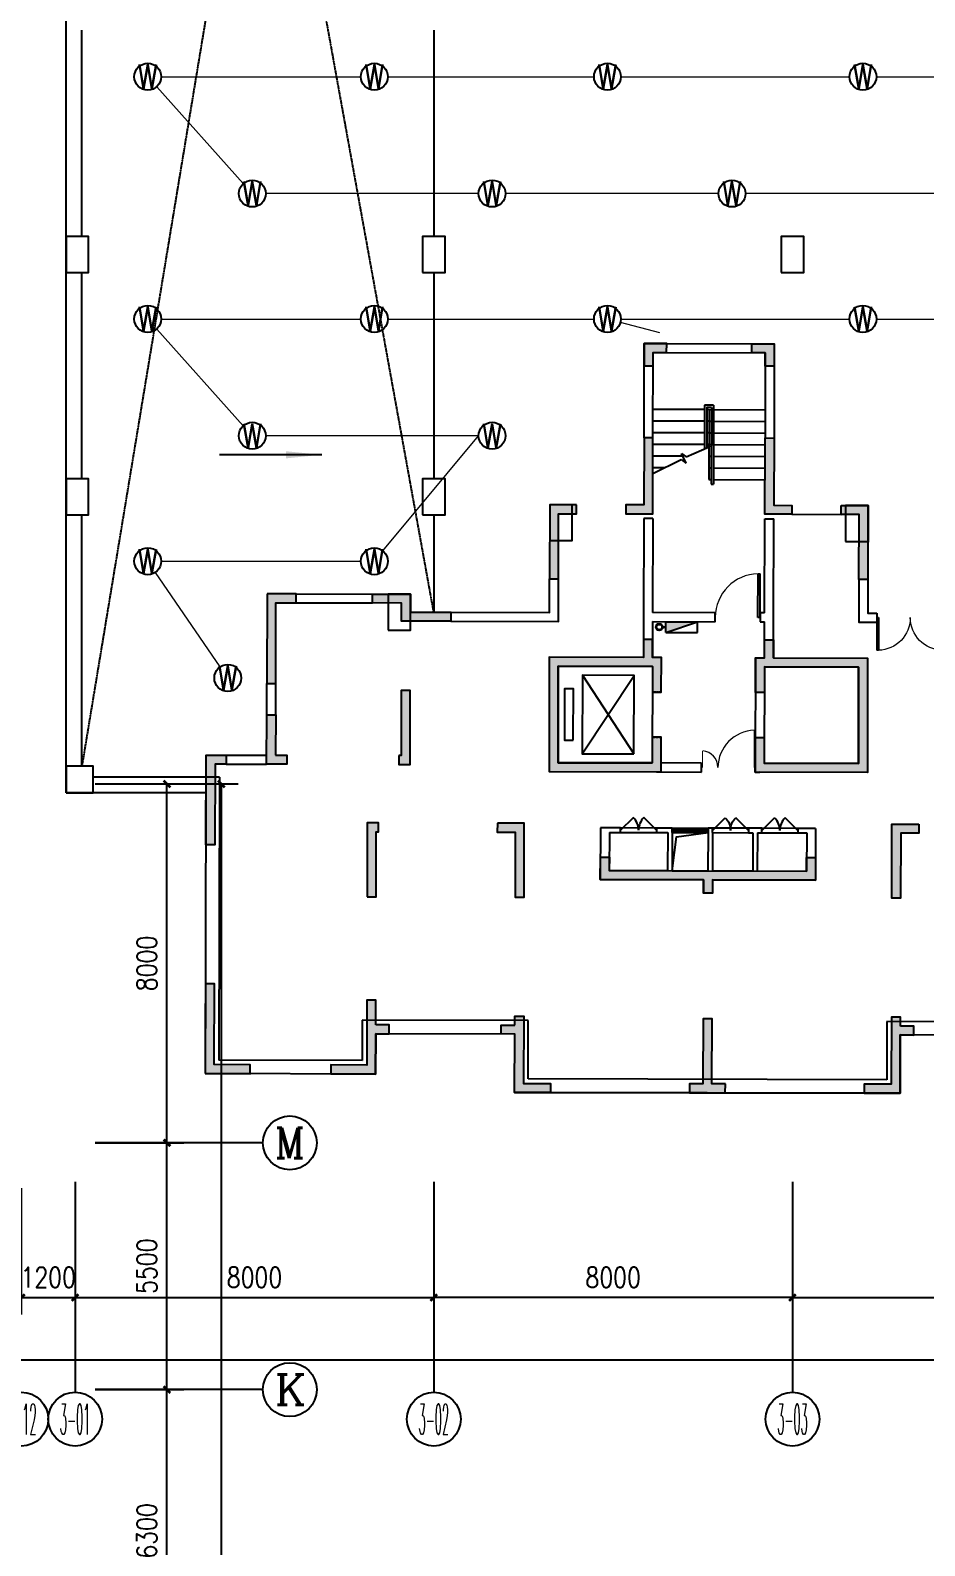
# Model space of a CAD drawing. Extents: x -781653 to 929899, y -292639 to -18670.
# Drawn here: x 332254 to 352203, y -195784 to -162005 of the extents above; entities that cross this region are included whole.
import ezdxf
from ezdxf.enums import TextEntityAlignment as Align

# ---------------------------------------------------------------- set-up
doc = ezdxf.new("R2010")
doc.units = 0
doc.header["$LTSCALE"] = 10
doc.header["$MEASUREMENT"] = 0
for name, pattern in [('BORDER', [1.75, 0.5, -0.25, 0.5, -0.25, 0, -0.25]), ('CENTER', [2, 1.25, -0.25, 0.25, -0.25]), ('DASH', [0.35, 0.25, -0.1])]:
    doc.linetypes.add(name, pattern=pattern)
doc.layers.get('0').update_dxf_attribs({"linetype": 'CONTINUOUS'})
doc.layers.get('Defpoints').update_dxf_attribs({"linetype": 'CONTINUOUS'})
for name, color, linetype in [('A-STAIRS', 9, 'CONTINUOUS'), ('AXIS', 3, 'CONTINUOUS'), ('AXIS_TEXT', 7, 'CONTINUOUS'), ('COLUMN', 1, 'CONTINUOUS'), ('DIM_ELEV', 3, 'CONTINUOUS'), ('DIM_SYMB', 3, 'CONTINUOUS'), ('DOTE', 8, 'CENTER'), ('JPS-X', 1, 'BORDER'), ('JPS-XHS', 7, 'CONTINUOUS'), ('LVTRY', 6, 'CONTINUOUS'), ('PUB_DIM', 3, 'CONTINUOUS'), ('RD-equip', 3, 'CONTINUOUS'), ('solid', 252, 'CONTINUOUS'), ('STAIR', 9, 'CONTINUOUS'), ('wall', 8, 'CONTINUOUS'), ('wall-jg', 7, 'CONTINUOUS'), ('WINDOW', 4, 'CONTINUOUS'), ('结构墙', 7, 'CONTINUOUS'), ('铺地', 30, 'CONTINUOUS')]:
    doc.layers.add(name, color=color, linetype=linetype)
doc.layers.add('RD-line', color=2, linetype='CONTINUOUS', lineweight=0)
doc.layers.get('DOTE').off()
doc.styles.add('_TCH_AXIS', font='COMPLEX', dxfattribs={"bigfont": 'GBCBIG'})
doc.styles.add('COMPLEX', font='COMPLEX')
doc.styles.add('DIM_FONT', font='SIMPLEX', dxfattribs={"width": 0.8, "bigfont": 'HZTXT'})
doc.styles.add('FS1', font='txt4', dxfattribs={"width": 0.8, "bigfont": 'fstxt'})
doc.dimstyles.new('DIMN300', dxfattribs={"dimscale": 3, "dimtxt": 300, "dimasz": 100, "dimexe": 250, "dimexo": 300, "dimgap": 150, "dimtad": 1, "dimdec": 0, "dimzin": 0, "dimdsep": 46, "dimtxsty": 'DIM_FONT', "dimblk": 'ARCHTICK', "dimcen": 0.09, "dimclrt": 7, "dimazin": 2, "dimtfac": 1, "dimtdec": 0, "dimtix": 1, "dimtmove": 2, "dimatfit": 3, "dimfxl": 0, "dimtolj": 1, "dimtzin": 0, "dimarcsym": 0})

# ---------------------------------------------------------------- blocks, each defined once
blk = doc.blocks.new('DXHS')
at = {"layer": 'JPS-XHS'}
blk.add_hatch(color=256, dxfattribs=at).paths.add_polyline_path([(-350, 240), (-350, 0), (350, 0)])
at = {"layer": 'JPS-XHS', "linetype": 'Continuous'}
for p, q in [((-350, 240), (-350, 0)), ((-350, 240), (350, 240)), ((-350, 0), (350, 0)), ((350, 240), (350, 0))]:
    blk.add_line(p, q, dxfattribs=at)
at = {"layer": 'JPS-XHS'}
blk.add_line((-350, 240), (350, 0), dxfattribs=at)
blk = doc.blocks.new('FF')
at = {"linetype": 'Continuous'}
for radius in [75, 60]:
    blk.add_circle((0, 0), radius, dxfattribs=at)
blk = doc.blocks.new('$DorLib2D$00000001')
for p, q in [((0.45, 0.975), (0.5, 0.975)), ((0.45, 0), (0.45, 0.975)), ((0.5, 0), (0.5, 0.975)), ((0.5, 0), (0.45, 0))]:
    blk.add_line(p, q)
at = {"lineweight": 13}
blk.add_arc((0.475, 0), 0.975, 91.4693, 180, dxfattribs=at)
blk = doc.blocks.new('$DorLib2D$00000116')
at = {"color": 0}
for p, q in [((-0.5, 0), (-0.146, 0.354)), ((0.5, 0), (0.146, 0.354))]:
    blk.add_line(p, q, dxfattribs=at)
for centre, start, end in [((-0.5, 0), 0, 45), ((0.5, 0), 135, 180)]:
    blk.add_arc(centre, 0.5, start, end, dxfattribs=at)
blk = doc.blocks.new('$WINLIB2D$00000001')
for p, q in [((-0.5, 0.5), (0.5, 0.5)), ((-0.5, 0.5), (-0.5, -0.5)), ((0.5, -0.5), (0.5, 0.5)), ((0.5, 0.167), (-0.5, 0.167)), ((0.5, -0.167), (-0.5, -0.167)), ((-0.5, -0.5), (0.5, -0.5))]:
    blk.add_line(p, q)
blk = doc.blocks.new('$DorLib2D$00000025')
at = {"const_width": 0.02}
for points in [[(0.481, -0.001), (0.481, 0.691)], [(-0.481, 0.001), (-0.481, 0.308)]]:
    blk.add_lwpolyline(points, dxfattribs=at)
at = {"lineweight": 13}
for centre, radius, start, end in [((0.505, -0.002), 0.699, 91.9397, 179.7238), ((-0.501, 0.003), 0.307, 359.7899, 85.7508)]:
    blk.add_arc(centre, radius, start, end, dxfattribs=at)
blk = doc.blocks.new('A$C5AD35C69')
at = {"layer": 'solid'}
for points in [[(9950, 8925), (10150, 8925), (10150, 9700), (9950, 9700), (9950, 10100), (9750, 10100), (9750, 9700), (7650, 9700), (7650, 7150), (10150, 7150), (10150, 7925), (9950, 7925), (9950, 7350), (7850, 7350), (7850, 9500), (9950, 9500)], [(12450, 8925), (12250, 8925), (12250, 9700), (12450, 9700), (12450, 10100), (12650, 10100), (12650, 9700), (14750, 9700), (14750, 7150), (12250, 7150), (12250, 7925), (12450, 7925), (12450, 7350), (14550, 7350), (14550, 9500), (12450, 9500)], [(9000, 4950), (9000, 5250), (8800, 5250), (8800, 4750), (11100, 4750), (11100, 4450), (11300, 4450), (11300, 4750), (13600, 4750), (13600, 5250), (13400, 5250), (13400, 4950)]]:
    blk.add_hatch(color=8, dxfattribs=at).paths.add_polyline_path(points)
at = {"layer": 'DIM_SYMB', "color": 8}
blk.add_lwpolyline([(11850, 13670, 0, 0, 0), (11850, 15593, 0, 0, 0), (10550, 15593, 0, 0, 0), (10550, 14750, 80, 0, 0), (10550, 14450, 0, 0, 0)], format="xyseb", dxfattribs=at)
at = {"layer": 'JPS-X', "color": 8, "const_width": 50}
blk.add_lwpolyline([(10175, 10380), (10250, 10380)], dxfattribs=at)
at = {"layer": 'LVTRY', "color": 8}
blk.add_lwpolyline([(10400, 4950), (10498, 5706), (11200, 5800)], dxfattribs=at)
at = {"layer": 'STAIR', "color": 8}
for p, q in [((11100, 15230), (9950, 15230)), ((11100, 15330), (11100, 14352)), ((11300, 15330), (11100, 15330)), ((11150, 15280), (11150, 14374)), ((11250, 15280), (11150, 15280)), ((11200, 15230), (11150, 15230)), ((11200, 15230), (11200, 14397)), ((11200, 15230), (11250, 15230)), ((11200, 15230), (11200, 13670)), ((11250, 15280), (11250, 13570)), ((11300, 15330), (11300, 13570)), ((11300, 15230), (12450, 15230)), ((11100, 14970), (9950, 14970)), ((11200, 14970), (11150, 14970)), ((11200, 14970), (11250, 14970)), ((11300, 14970), (12450, 14970)), ((11100, 14710), (9950, 14710)), ((11200, 14710), (11150, 14710)), ((11200, 14710), (11250, 14710)), ((11300, 14710), (12450, 14710)), ((11100, 14450), (9950, 14450)), ((10613, 14190), (9950, 14190)), ((10583, 14253), (10689, 14172)), ((10688, 14037), (10583, 14253)), ((10689, 14172), (11200, 14397)), ((11200, 14450), (11150, 14450)), ((11200, 14450), (11250, 14450)), ((11200, 14190), (11250, 14190)), ((11300, 14450), (12450, 14450)), ((11300, 14190), (12450, 14190)), ((9950, 13804), (10582, 14119)), ((10203, 13930), (9950, 13930)), ((10582, 14119), (10688, 14037)), ((11200, 13930), (11250, 13930)), ((11300, 13930), (12450, 13930)), ((11200, 13670), (11250, 13670)), ((11250, 13570), (11300, 13570)), ((11300, 13670), (12450, 13670)), ((8390, 9300), (9540, 7550)), ((8390, 7550), (9540, 9300)), ((9950, 8925), (9950, 7925)), ((10050, 5900), (9250, 5900)), ((9250, 5800), (10050, 5800)), ((12100, 5900), (11300, 5900)), ((11300, 5800), (12100, 5800)), ((13200, 5900), (12400, 5900)), ((12400, 5800), (13200, 5800))]:
    blk.add_line(p, q, dxfattribs=at)
for points in [[(9540, 7550), (9540, 9300), (8390, 9300), (8390, 7550)], [(8190, 7850), (8190, 9000), (7990, 9000), (7990, 7850)]]:
    blk.add_lwpolyline(points, close=True, dxfattribs=at)
at = {"layer": 'wall', "color": 8}
for p, q in [((9750, 12800), (9750, 10600)), ((9950, 12800), (9750, 12800)), ((9950, 12800), (9950, 10700)), ((12450, 10700), (12450, 12800)), ((12450, 12800), (12650, 12800)), ((12650, 10600), (12650, 12800)), ((9750, 10600), (9750, 9700)), ((11350, 10700), (9950, 10700)), ((9950, 10500), (11350, 10500)), ((9950, 10500), (9950, 9700)), ((11350, 10500), (11350, 10700)), ((12450, 10700), (12350, 10700)), ((12350, 10700), (12350, 10500)), ((12350, 10500), (12450, 10500)), ((12450, 9700), (12450, 10500)), ((12650, 9700), (12650, 10600)), ((7650, 9700), (7650, 7150)), ((9750, 9700), (7650, 9700)), ((7850, 9500), (7850, 7350)), ((9850, 9500), (7850, 9500)), ((9950, 9500), (9850, 9500)), ((10150, 9700), (9950, 9700)), ((9950, 9500), (9950, 8925)), ((10150, 8925), (10150, 9700)), ((12250, 9700), (12450, 9700)), ((12250, 9700), (12250, 7350)), ((12450, 9500), (12550, 9500)), ((12450, 9500), (12450, 7350)), ((12550, 9500), (14550, 9500)), ((12650, 9700), (14750, 9700)), ((14550, 9500), (14550, 7350)), ((14750, 9700), (14750, 7150)), ((9950, 8925), (10150, 8925)), ((10150, 7925), (9950, 7925)), ((9950, 7925), (9950, 7350)), ((10150, 7350), (10150, 7925)), ((7650, 7150), (10058, 7150)), ((7850, 7350), (9950, 7350)), ((10050, 7150), (11050, 7150)), ((11050, 7350), (10150, 7350)), ((11050, 7150), (11050, 7350)), ((12250, 7350), (12250, 7150)), ((12250, 7150), (12350, 7150)), ((14750, 7150), (12342, 7150)), ((14550, 7350), (12450, 7350)), ((8800, 5900), (8800, 4750)), ((9250, 5900), (8800, 5900)), ((9000, 5800), (9000, 4950)), ((9000, 5800), (9250, 5800)), ((9250, 5800), (9250, 5900)), ((10400, 5900), (10050, 5900)), ((10050, 5900), (10050, 5800)), ((10050, 5800), (10300, 5800)), ((10300, 5800), (10300, 4950)), ((10400, 5800), (10400, 5900)), ((10400, 5800), (10400, 4950)), ((11300, 5900), (11200, 5900)), ((11200, 5900), (11200, 5800)), ((11200, 5800), (11200, 4950)), ((11300, 5800), (11300, 5900)), ((11300, 5800), (11300, 4950)), ((12300, 5900), (12100, 5900)), ((12100, 5900), (12100, 5800)), ((12100, 5800), (12200, 5800)), ((12200, 5800), (12200, 4950)), ((12400, 5900), (12300, 5900)), ((12300, 5800), (12300, 4950)), ((12300, 5800), (12400, 5800)), ((12400, 5800), (12400, 5900)), ((13600, 5900), (13200, 5900)), ((13200, 5900), (13200, 5800)), ((13200, 5800), (13400, 5800)), ((13400, 5800), (13400, 4950)), ((13600, 5900), (13600, 4750)), ((8800, 4750), (10400, 4750)), ((9000, 4950), (10300, 4950)), ((10400, 4950), (11200, 4950)), ((10400, 4750), (11100, 4750)), ((11100, 4750), (11100, 4450)), ((11200, 4950), (11200, 4950)), ((11300, 4950), (12200, 4950)), ((11300, 4750), (12300, 4750)), ((11300, 4750), (11300, 4450)), ((11300, 4750), (11300, 4750)), ((12300, 4950), (13400, 4950)), ((12300, 4750), (13600, 4750)), ((11300, 4450), (11100, 4450))]:
    blk.add_line(p, q, dxfattribs=at)
at = {"layer": 'wall-jg', "color": 8}
blk.add_line((6900, 0), (15500, 0), dxfattribs=at)
for points in [[(9950, 8925), (10150, 8925), (10150, 9700), (9950, 9700), (9950, 10100), (9750, 10100), (9750, 9700), (7650, 9700), (7650, 7150), (10150, 7150), (10150, 7925), (9950, 7925), (9950, 7350), (7850, 7350), (7850, 9500), (9950, 9500), (9950, 8925)], [(12450, 8925), (12250, 8925), (12250, 9700), (12450, 9700), (12450, 10100), (12650, 10100), (12650, 9700), (14750, 9700), (14750, 7150), (12250, 7150), (12250, 7925), (12450, 7925), (12450, 7350), (14550, 7350), (14550, 9500), (12450, 9500), (12450, 8925)], [(13400, 5250), (13600, 5250), (13600, 4750), (11300, 4750), (11300, 4450), (11100, 4450), (11100, 4750), (8800, 4750), (8800, 5250), (9000, 5250), (9000, 4950), (13400, 4950), (13400, 5250)]]:
    blk.add_lwpolyline(points, dxfattribs=at)
at = {"layer": 'WINDOW', "color": 8, "linetype": 'DASH'}
for p, q in [((10150, 8925), (9950, 8925)), ((9950, 7925), (10150, 7925))]:
    blk.add_line(p, q, dxfattribs=at)
at = {"layer": 'JPS-X', "color": 8}
blk.add_blockref('FF', (10100, 10380), dxfattribs=at)
at = {"layer": 'JPS-XHS', "color": 8, "xscale": -1, "rotation": 180}
blk.add_blockref('DXHS', (10600, 10500), dxfattribs=at)
at = {"layer": 'WINDOW', "color": 8}
for name, p, xscale, yscale, zscale in [('$DorLib2D$00000001', (11850, 10600), 999.9999999999999, 999.9999999999999, -1000), ('$DorLib2D$00000025', (11650, 7250), 1200, 1200, -1200), ('$DorLib2D$00000116', (11700, 5850), -800.0000000000001, 800.0000000000001, -800), ('$DorLib2D$00000116', (12800, 5850), 800.0000000000001, 800.0000000000001, 800)]:
    blk.add_blockref(name, p, dxfattribs=dict(at, xscale=xscale, yscale=yscale, zscale=zscale))
at = {"layer": 'WINDOW', "color": 8, "zscale": 800}
for name, p, xscale, yscale, rotation in [('$DorLib2D$00000116', (9650, 5850), 800, 800, 359.9999999999978), ('$WINLIB2D$00000001', (10800, 5850), -800.0000000000001, 100, 180)]:
    blk.add_blockref(name, p, dxfattribs=dict(at, xscale=xscale, yscale=yscale, rotation=rotation))
blk = doc.blocks.new('A$C57C73F62')
at = {"layer": 'solid'}
h = blk.add_hatch(color=256, dxfattribs=at)
h.paths.add_polyline_path([(9850, 16700), (9750, 16700), (9750, 16600), (9850, 16600)])
h.paths.add_polyline_path([(10250, 16700), (9850, 16700), (9850, 16600), (10250, 16600)])
h.paths.add_polyline_path([(10250, 16600), (9850, 16600), (9850, 16200), (9950, 16200), (9950, 16500), (10250, 16500)])
h.paths.add_polyline_path([(9850, 16600), (9750, 16600), (9750, 16200), (9850, 16200)])
h = blk.add_hatch(color=256, dxfattribs=at)
h.paths.add_polyline_path([(12550, 16700), (12150, 16700), (12150, 16600), (12550, 16600)])
h.paths.add_polyline_path([(12650, 16700), (12550, 16700), (12550, 16600), (12650, 16600)])
h.paths.add_polyline_path([(12650, 16600), (12550, 16600), (12550, 16200), (12650, 16200)])
h.paths.add_polyline_path([(12550, 16600), (12150, 16600), (12150, 16500), (12450, 16500), (12450, 16200), (12550, 16200)])
for points in [[(9350, 13100), (9350, 12900), (9950, 12900), (9950, 14400), (9950, 14600), (9750, 14600), (9750, 13100)], [(12650, 13100), (12650, 14600), (12450, 14600), (12450, 14400), (12450, 12900), (13050, 12900), (13050, 13100)], [(7650, 13100), (7650, 11450), (7850, 11450), (7850, 12900), (8250, 12900), (8250, 13100)], [(14550, 12900), (14550, 11450), (14750, 11450), (14750, 13100), (14150, 13100), (14150, 12900)], [(1350, 11100), (1350, 9100), (1550, 9100), (1550, 10900), (2000, 10900), (2000, 11100)], [(4550, 10700), (4550, 11100), (3700, 11100), (3700, 10900), (4350, 10900), (4350, 10500), (5450, 10500), (5450, 10700)], [(9950, 8925), (10150, 8925), (10150, 9700), (9950, 9700), (9950, 10100), (9750, 10100), (9750, 9700), (7650, 9700), (7650, 7150), (10150, 7150), (10150, 7925), (9950, 7925), (9950, 7350), (7850, 7350), (7850, 9500), (9950, 9500)], [(12450, 8925), (12250, 8925), (12250, 9700), (12450, 9700), (12450, 10100), (12650, 10100), (12650, 9700), (14750, 9700), (14750, 7150), (12250, 7150), (12250, 7925), (12450, 7925), (12450, 7350), (14550, 7350), (14550, 9500), (12450, 9500)], [(4350, 7500), (4300, 7500), (4300, 7300), (4550, 7300), (4550, 8950), (4350, 8950)], [(1550, 7500), (1550, 8400), (1350, 8400), (1350, 7300), (1800, 7300), (1800, 7500)], [(0, 7500), (0, 5500), (200, 5500), (200, 7300), (450, 7300), (450, 7500)], [(3800, 5800), (3850, 5800), (3850, 6000), (3600, 6000), (3600, 4350), (3800, 4350)], [(6900, 5800), (6900, 4350), (7100, 4350), (7100, 6000), (6500, 6000), (6500, 5800)], [(15300, 4350), (15500, 4350), (15500, 5800), (15900, 5800), (15900, 6000), (15300, 6000)], [(9000, 4950), (9000, 5250), (8800, 5250), (8800, 4750), (11100, 4750), (11100, 4450), (11300, 4450), (11300, 4750), (13600, 4750), (13600, 5250), (13400, 5250), (13400, 4950)], [(1000, 400), (1000, 600), (200, 600), (200, 2400), (0, 2400), (0, 400)], [(2800, 600), (2800, 400), (3800, 400), (3800, 1300), (4100, 1300), (4100, 1500), (3800, 1500), (3800, 2050), (3600, 2050), (3600, 600)], [(7100, 1700), (6900, 1700), (6900, 1500), (6600, 1500), (6600, 1300), (6900, 1300), (6900, 0), (7700, 0), (7700, 200), (7100, 200)], [(15300, 200), (14700, 200), (14700, 0), (15500, 0), (15500, 1300), (15800, 1300), (15800, 1500), (15500, 1500), (15500, 1700), (15300, 1700)], [(11600, 0), (11600, 200), (11300, 200), (11300, 1650), (11100, 1650), (11100, 200), (10800, 200), (10800, 0)]]:
    blk.add_hatch(color=256, dxfattribs=at).paths.add_polyline_path(points)
at = {"layer": 'wall-jg'}
for points in [[(9750, 16200), (9950, 16200), (9950, 16500), (10250, 16500), (10250, 16700), (9750, 16700), (9750, 16200)], [(12650, 16200), (12450, 16200), (12450, 16500), (12150, 16500), (12150, 16700), (12650, 16700), (12650, 16200)], [(8250, 13100), (7650, 13100), (7650, 11450), (7850, 11450), (7850, 12900), (8250, 12900), (8250, 13100)], [(14150, 13100), (14750, 13100), (14750, 11450), (14550, 11450), (14550, 12900), (14150, 12900), (14150, 13100)], [(9950, 8925), (10150, 8925), (10150, 9700), (9950, 9700), (9950, 10100), (9750, 10100), (9750, 9700), (7650, 9700), (7650, 7150), (10150, 7150), (10150, 7925), (9950, 7925), (9950, 7350), (7850, 7350), (7850, 9500), (9950, 9500), (9950, 8925)], [(12450, 8925), (12250, 8925), (12250, 9700), (12450, 9700), (12450, 10100), (12650, 10100), (12650, 9700), (14750, 9700), (14750, 7150), (12250, 7150), (12250, 7925), (12450, 7925), (12450, 7350), (14550, 7350), (14550, 9500), (12450, 9500), (12450, 8925)], [(4300, 7500), (4300, 7300), (4550, 7300), (4550, 8950), (4350, 8950), (4350, 7500), (4300, 7500)], [(3600, 4350), (3800, 4350), (3800, 5800), (3850, 5800), (3850, 6000), (3600, 6000), (3600, 4350)], [(13400, 5250), (13600, 5250), (13600, 4750), (11300, 4750), (11300, 4450), (11100, 4450), (11100, 4750), (8800, 4750), (8800, 5250), (9000, 5250), (9000, 4950), (13400, 4950), (13400, 5250)], [(0, 400), (1000, 400), (1000, 600), (200, 600), (200, 2400), (0, 2400), (0, 400)], [(3800, 1500), (3800, 2050), (3600, 2050), (3600, 600), (2800, 600), (2800, 400), (3800, 400), (3800, 1300), (4100, 1300), (4100, 1500), (3800, 1500)], [(6900, 1500), (6900, 1700), (7100, 1700), (7100, 200), (7700, 200), (7700, 0), (6900, 0), (6900, 1300), (6600, 1300), (6600, 1500), (6900, 1500)], [(15500, 1500), (15500, 1700), (15300, 1700), (15300, 200), (14700, 200), (14700, 0), (15500, 0), (15500, 1300), (15800, 1300), (15800, 1500), (15500, 1500)], [(11600, 200), (11300, 200), (11300, 1650), (11100, 1650), (11100, 200), (10800, 200), (10800, 0), (11600, 0), (11600, 200)]]:
    blk.add_lwpolyline(points, dxfattribs=at)
for points in [[(9750, 14600), (9750, 13100), (9350, 13100), (9350, 12900), (9950, 12900), (9950, 14400), (9950, 14400), (9950, 14600)], [(12450, 14600), (12650, 14600), (12650, 13100), (13050, 13100), (13050, 12900), (12450, 12900), (12450, 14400), (12450, 14400)], [(1350, 11100), (1350, 9100), (1550, 9100), (1550, 10900), (2000, 10900), (2000, 11100)], [(5450, 10500), (4350, 10500), (4350, 10900), (3700, 10900), (3700, 11100), (4550, 11100), (4550, 10700), (5450, 10700)], [(1550, 7500), (1800, 7500), (1800, 7300), (1350, 7300), (1350, 8400), (1550, 8400)], [(450, 7300), (200, 7300), (200, 5500), (0, 5500), (0, 7500), (450, 7500)], [(6500, 6000), (6500, 5800), (6900, 5800), (6900, 4350), (7100, 4350), (7100, 6000)], [(15900, 6000), (15900, 5800), (15500, 5800), (15500, 4350), (15300, 4350), (15300, 6000)]]:
    blk.add_lwpolyline(points, close=True, dxfattribs=at)
blk = doc.blocks.new('$DorLib2D$00000002')
for p, q in [((-0.5, 0), (-0.5, 0.4875)), ((-0.475, 0.4875), (-0.5, 0.4875)), ((-0.475, 0), (-0.475, 0.4875)), ((0.475, 0), (0.475, 0.4875)), ((0.475, 0.4875), (0.5, 0.4875)), ((0.5, 0), (0.5, 0.4875)), ((-0.5, 0), (-0.475, 0)), ((0.5, 0), (0.475, 0))]:
    blk.add_line(p, q)
at = {"lineweight": 13}
for centre, start, end in [((-0.4875, 0), 0, 88.53072), ((0.4875, 0), 91.46928, 180)]:
    blk.add_arc(centre, 0.4875, start, end, dxfattribs=at)
blk = doc.blocks.new('A$C0FE76EBE')
at = {"layer": 'COLUMN'}
for points in [[(-94137, 18747), (-93637, 18747), (-93637, 19547), (-94137, 19547)], [(-86187, 18747), (-85687, 18747), (-85687, 19547), (-86187, 19547)], [(-78187, 18747), (-77687, 18747), (-77687, 19547), (-78187, 19547)], [(-94137, 13347), (-93637, 13347), (-93637, 14147), (-94137, 14147)], [(-86187, 13347), (-85687, 13347), (-85687, 14147), (-86187, 14147)], [(-83352, 12772), (-82852, 12772), (-82852, 13572), (-83352, 13572)], [(-76752, 12754), (-76252, 12754), (-76252, 13554), (-76752, 13554)], [(-86957, 10779), (-86457, 10779), (-86457, 11579), (-86957, 11579)], [(-94137, 7147), (-93537, 7147), (-93537, 7747), (-94137, 7747)]]:
    blk.add_lwpolyline(points, close=True, dxfattribs=at)
at = {"layer": '结构墙', "linetype": 'ByBlock'}
for p, q in [((-94137, 7147), (-94137, 24347)), ((-93787, 19547), (-93787, 24147)), ((-93787, 14147), (-93787, 18747)), ((-93787, 7747), (-93787, 13347))]:
    blk.add_line(p, q, dxfattribs=at)
at = {"layer": '结构墙'}
for p, q in [((-90717, 7497), (-93537, 7497)), ((-90717, 7497), (-90732, 1190)), ((-91018, 7147), (-94137, 7147)), ((-91018, 7147), (-91033, 891)), ((-87531, 2082), (-87533, 1182)), ((-83831, 2073), (-87531, 2082)), ((-83834, 773), (-83831, 2073)), ((-75831, 2052), (-75834, 752)), ((-72131, 2043), (-75831, 2052)), ((-87232, 1781), (-87234, 881)), ((-84132, 1773), (-87232, 1781)), ((-84135, 473), (-84132, 1773)), ((-75532, 1752), (-75535, 452)), ((-72432, 1744), (-75532, 1752)), ((-87533, 1182), (-90732, 1190)), ((-87234, 881), (-91033, 891)), ((-75834, 752), (-83834, 773)), ((-75535, 452), (-84135, 473))]:
    blk.add_line(p, q, dxfattribs=at)
blk = doc.blocks.new('_ArchTick')
at = {"color": 0, "linetype": 'ByBlock', "const_width": 0.4}
blk.add_lwpolyline([(-0.5, -0.5), (0.5, 0.5)], dxfattribs=at)
blk = doc.blocks.new('*D118')
at = {"layer": 'Defpoints', "color": 0}
for p in [(174164, 54721), (182164, 54721), (182164, 51692)]:
    blk.add_point(p, dxfattribs=at)
at = {"layer": 'PUB_DIM', "color": 0, "lineweight": -2}
for p, q in [((174164, 54271), (174164, 51317)), ((182164, 54271), (182164, 51317)), ((174164, 51692), (182164, 51692))]:
    blk.add_line(p, q, dxfattribs=at)
at = {"layer": 'PUB_DIM', "color": 0, "lineweight": -2, "xscale": 150, "yscale": 150, "zscale": 150, "rotation": 180}
blk.add_blockref('_ArchTick', (174164, 51692), dxfattribs=at)
at = {"layer": 'PUB_DIM', "color": 0, "lineweight": -2, "xscale": 150, "yscale": 150, "zscale": 150}
blk.add_blockref('_ArchTick', (182164, 51692), dxfattribs=at)
at = {"layer": 'PUB_DIM', "color": 7, "insert": (178164, 52142), "char_height": 450, "attachment_point": 5, "style": 'DIM_FONT'}
blk.add_mtext('\\A1;8000', dxfattribs=at)
blk = doc.blocks.new('*D120')
at = {"layer": 'Defpoints', "color": 0}
for p in [(158164, 54721), (166164, 54721), (166164, 51692)]:
    blk.add_point(p, dxfattribs=at)
at = {"layer": 'PUB_DIM', "color": 0, "lineweight": -2}
for p, q in [((158164, 54271), (158164, 51317)), ((166164, 54271), (166164, 51317)), ((158164, 51692), (166164, 51692))]:
    blk.add_line(p, q, dxfattribs=at)
at = {"layer": 'PUB_DIM', "color": 0, "lineweight": -2, "xscale": 150, "yscale": 150, "zscale": 150, "rotation": 180}
blk.add_blockref('_ArchTick', (158164, 51692), dxfattribs=at)
at = {"layer": 'PUB_DIM', "color": 0, "lineweight": -2, "xscale": 150, "yscale": 150, "zscale": 150}
blk.add_blockref('_ArchTick', (166164, 51692), dxfattribs=at)
at = {"layer": 'PUB_DIM', "color": 7, "insert": (162164, 52142), "char_height": 450, "attachment_point": 5, "style": 'DIM_FONT'}
blk.add_mtext('\\A1;8000', dxfattribs=at)
blk = doc.blocks.new('*D121')
at = {"layer": 'Defpoints', "color": 0}
for p in [(166164, 54721), (174164, 54721), (166164, 51692)]:
    blk.add_point(p, dxfattribs=at)
at = {"layer": 'PUB_DIM', "color": 0, "lineweight": -2}
for p, q in [((166164, 54271), (166164, 51317)), ((174164, 54271), (174164, 51317)), ((174164, 51692), (166164, 51692))]:
    blk.add_line(p, q, dxfattribs=at)
at = {"layer": 'PUB_DIM', "color": 0, "lineweight": -2, "xscale": 150, "yscale": 150, "zscale": 150, "rotation": 180}
blk.add_blockref('_ArchTick', (166164, 51692), dxfattribs=at)
at = {"layer": 'PUB_DIM', "color": 0, "lineweight": -2, "xscale": 150, "yscale": 150, "zscale": 150}
blk.add_blockref('_ArchTick', (174164, 51692), dxfattribs=at)
at = {"layer": 'PUB_DIM', "color": 7, "insert": (170164, 52142), "char_height": 450, "attachment_point": 5, "style": 'DIM_FONT'}
blk.add_mtext('\\A1;8000', dxfattribs=at)
blk = doc.blocks.new('*D150')
at = {"layer": 'Defpoints', "color": 0}
for p in [(158164, 49641), (160213, 49641), (158164, 43341)]:
    blk.add_point(p, dxfattribs=at)
at = {"layer": 'PUB_DIM', "color": 0, "lineweight": -2}
for p, q in [((158614, 49641), (160588, 49641)), ((160213, 43341), (160213, 49641)), ((158614, 43341), (160588, 43341))]:
    blk.add_line(p, q, dxfattribs=at)
at = {"layer": 'PUB_DIM', "color": 0, "lineweight": -2, "xscale": 150, "yscale": 150, "zscale": 150}
for p, rotation in [((160213, 49641), 90), ((160213, 43341), 270)]:
    blk.add_blockref('_ArchTick', p, dxfattribs=dict(at, rotation=rotation))
at = {"layer": 'PUB_DIM', "color": 7, "insert": (159763, 46491), "char_height": 450, "attachment_point": 5, "rotation": 90, "style": 'DIM_FONT'}
blk.add_mtext('\\A1;6300', dxfattribs=at)
blk = doc.blocks.new('*D151')
at = {"layer": 'Defpoints', "color": 0}
for p in [(158164, 55141), (160213, 55141), (158164, 49641)]:
    blk.add_point(p, dxfattribs=at)
at = {"layer": 'PUB_DIM', "color": 0, "lineweight": -2}
for p, q in [((158614, 55141), (160588, 55141)), ((160213, 49641), (160213, 55141)), ((158614, 49641), (160588, 49641))]:
    blk.add_line(p, q, dxfattribs=at)
at = {"layer": 'PUB_DIM', "color": 0, "lineweight": -2, "xscale": 150, "yscale": 150, "zscale": 150}
for p, rotation in [((160213, 55141), 90), ((160213, 49641), 270)]:
    blk.add_blockref('_ArchTick', p, dxfattribs=dict(at, rotation=rotation))
at = {"layer": 'PUB_DIM', "color": 7, "insert": (159763, 52391), "char_height": 450, "attachment_point": 5, "rotation": 90, "style": 'DIM_FONT'}
blk.add_mtext('\\A1;5500', dxfattribs=at)
blk = doc.blocks.new('*D152')
at = {"layer": 'Defpoints', "color": 0}
for p in [(158164, 63141), (160213, 63141), (158164, 55141)]:
    blk.add_point(p, dxfattribs=at)
at = {"layer": 'PUB_DIM', "color": 0, "lineweight": -2}
for p, q in [((158614, 63141), (160588, 63141)), ((160213, 55141), (160213, 63141)), ((158614, 55141), (160588, 55141))]:
    blk.add_line(p, q, dxfattribs=at)
at = {"layer": 'PUB_DIM', "color": 0, "lineweight": -2, "xscale": 150, "yscale": 150, "zscale": 150}
for p, rotation in [((160213, 63141), 90), ((160213, 55141), 270)]:
    blk.add_blockref('_ArchTick', p, dxfattribs=dict(at, rotation=rotation))
at = {"layer": 'PUB_DIM', "color": 7, "insert": (159763, 59141), "char_height": 450, "attachment_point": 5, "rotation": 90, "style": 'DIM_FONT'}
blk.add_mtext('\\A1;8000', dxfattribs=at)
blk = doc.blocks.new('*D154')
at = {"layer": 'Defpoints', "color": 0}
for p in [(156964, 54580), (158164, 54580), (158164, 51692)]:
    blk.add_point(p, dxfattribs=at)
at = {"layer": 'PUB_DIM', "color": 0, "lineweight": -2}
for p, q in [((156964, 54130), (156964, 51317)), ((158164, 54130), (158164, 51317)), ((156964, 51692), (156814, 51692)), ((156964, 51692), (158164, 51692)), ((158164, 51692), (158314, 51692))]:
    blk.add_line(p, q, dxfattribs=at)
at = {"layer": 'PUB_DIM', "color": 0, "lineweight": -2, "xscale": 150, "yscale": 150, "zscale": 150}
blk.add_blockref('_ArchTick', (156964, 51692), dxfattribs=at)
at = {"layer": 'PUB_DIM', "color": 0, "lineweight": -2, "xscale": 150, "yscale": 150, "zscale": 150, "rotation": 180}
blk.add_blockref('_ArchTick', (158164, 51692), dxfattribs=at)
at = {"layer": 'PUB_DIM', "color": 7, "insert": (157564, 52142), "char_height": 450, "attachment_point": 5, "style": 'DIM_FONT'}
blk.add_mtext('\\A1;1200', dxfattribs=at)
blk = doc.blocks.new('*D156')
at = {"layer": 'Defpoints', "color": 0}
for p in [(155664, 54580), (295364, 54580), (295364, 50306)]:
    blk.add_point(p, dxfattribs=at)
at = {"layer": 'PUB_DIM', "color": 0, "lineweight": -2}
for p, q in [((155664, 54130), (155664, 49931)), ((295364, 54130), (295364, 49931)), ((155664, 50306), (295364, 50306))]:
    blk.add_line(p, q, dxfattribs=at)
at = {"layer": 'PUB_DIM', "color": 0, "lineweight": -2, "xscale": 150, "yscale": 150, "zscale": 150, "rotation": 180}
blk.add_blockref('_ArchTick', (155664, 50306), dxfattribs=at)
at = {"layer": 'PUB_DIM', "color": 0, "lineweight": -2, "xscale": 150, "yscale": 150, "zscale": 150}
blk.add_blockref('_ArchTick', (295364, 50306), dxfattribs=at)
at = {"layer": 'PUB_DIM', "color": 7, "insert": (225514, 50756), "char_height": 450, "attachment_point": 5, "style": 'DIM_FONT'}
blk.add_mtext('\\A1;139700', dxfattribs=at)
blk = doc.blocks.new('*D157')
at = {"layer": 'Defpoints', "color": 0}
for p in [(158164, 63141), (161426, 63141), (158164, 22041)]:
    blk.add_point(p, dxfattribs=at)
at = {"layer": 'PUB_DIM', "color": 0, "lineweight": -2}
for p, q in [((158614, 63141), (161801, 63141)), ((161426, 22041), (161426, 63141)), ((158614, 22041), (161801, 22041))]:
    blk.add_line(p, q, dxfattribs=at)
at = {"layer": 'PUB_DIM', "color": 0, "lineweight": -2, "xscale": 150, "yscale": 150, "zscale": 150}
for p, rotation in [((161426, 63141), 90), ((161426, 22041), 270)]:
    blk.add_blockref('_ArchTick', p, dxfattribs=dict(at, rotation=rotation))
at = {"layer": 'PUB_DIM', "color": 7, "insert": (160976, 42591), "char_height": 450, "attachment_point": 5, "rotation": 90, "style": 'DIM_FONT'}
blk.add_mtext('\\A1;41100', dxfattribs=at)
blk = doc.blocks.new('_AXISO')
blk.add_circle((0, 0), 0.5)
at = {"layer": 'AXIS_TEXT', "style": 'COMPLEX', "width": 1.041667}
blk.add_attdef('A', text='', height=0.56, dxfattribs=at).set_placement((-0.25, -0.28), (0.25, -0.28), align=Align.FIT)
blk = doc.blocks.new('_ARROW')
blk.add_solid([(0, 0), (-1, 0.1), (-1, -0.1)])
blk = doc.blocks.new('yy')
at = {"layer": 'RD-equip'}
blk.add_circle((0, 0), 200, dxfattribs=at)
at = {"layer": 'RD-equip', "color": 4, "style": 'FS1', "width": 0.8}
blk.add_attdef('Y', text='', height=360, dxfattribs=at).set_placement((0, 0), align=Align.MIDDLE)
blk = doc.blocks.new('A$C35934B5C')
at = {"layer": 'AXIS'}
for p, q in [((162353.4, 55140.6), (158614.2, 55140.6)), ((158164.2, 54270.5), (158164.2, 49583.5)), ((166164.2, 54270.5), (166164.2, 49583.5)), ((174164.2, 54270.5), (174164.2, 49583.5)), ((162353.4, 49640.6), (158614.2, 49640.6))]:
    blk.add_line(p, q, dxfattribs=at)
at = {"layer": 'AXIS', "linetype": 'ByBlock'}
ref = blk.add_blockref('_AXISO', (162953.4, 55140.6), dxfattribs=dict(at, xscale=1200, yscale=1200, zscale=1200))
ref.add_attrib('A', 'M', dxfattribs={"layer": 'AXIS_TEXT', "linetype": 'ByBlock', "height": 678.8, "style": '_TCH_AXIS'}).set_placement((162614, 54801.2), (163292.8, 54801.2), align=Align.FIT)
ref = blk.add_blockref('_AXISO', (162953.4, 49640.6), dxfattribs=dict(at, xscale=1200, yscale=1200, zscale=1200))
ref.add_attrib('A', 'K', dxfattribs={"layer": 'AXIS_TEXT', "linetype": 'ByBlock', "height": 678.8, "style": '_TCH_AXIS', "width": 1.105263}).set_placement((162614, 49301.2), (163292.8, 49301.2), align=Align.FIT)
at = {"layer": 'AXIS'}
ref = blk.add_blockref('_AXISO', (156964.2, 48983.5), dxfattribs=dict(at, xscale=1200, yscale=1200, zscale=1200))
ref.add_attrib('A', '2-12', dxfattribs={"layer": 'AXIS_TEXT', "linetype": 'ByBlock', "height": 678.82, "style": '_TCH_AXIS', "width": 0.28}).set_placement((156624.8, 48644.1), (157303.6, 48644.1), align=Align.FIT)
ref = blk.add_blockref('_AXISO', (158164.2, 48983.5), dxfattribs=dict(at, xscale=1200, yscale=1200, zscale=1200))
ref.add_attrib('A', '3-01', dxfattribs={"layer": 'AXIS_TEXT', "linetype": 'ByBlock', "height": 678.82, "style": '_TCH_AXIS', "width": 0.283784}).set_placement((157824.8, 48644.1), (158503.6, 48644.1), align=Align.FIT)
ref = blk.add_blockref('_AXISO', (166164.2, 48983.5), dxfattribs=dict(at, xscale=1200, yscale=1200, zscale=1200))
ref.add_attrib('A', '3-02', dxfattribs={"layer": 'AXIS_TEXT', "linetype": 'ByBlock', "height": 678.82, "style": '_TCH_AXIS', "width": 0.265823}).set_placement((165824.8, 48644.1), (166503.6, 48644.1), align=Align.FIT)
ref = blk.add_blockref('_AXISO', (174164.2, 48983.5), dxfattribs=dict(at, xscale=1200, yscale=1200, zscale=1200))
ref.add_attrib('A', '3-03', dxfattribs={"layer": 'AXIS_TEXT', "linetype": 'ByBlock', "height": 678.82, "style": '_TCH_AXIS', "width": 0.265823}).set_placement((173824.8, 48644.1), (174503.6, 48644.1), align=Align.FIT)
at = {"layer": 'PUB_DIM'}
for base, p1, p2, angle, picture, middle in [((160213.1, 63140.6), (158164.2, 55140.6), (158164.2, 63140.6), 90, '*D152', (159763.1, 59140.6)), ((161425.6, 63140.6), (158164.2, 22040.6), (158164.2, 63140.6), 90, '*D157', (160975.6, 42590.6)), ((160213.1, 55140.6), (158164.2, 49640.6), (158164.2, 55140.6), 90, '*D151', (159763.1, 52390.6)), ((166164.2, 51692.1), (174164.2, 54720.5), (166164.2, 54720.5), 180, '*D121', (170164.2, 52142.1)), ((160213.1, 49640.6), (158164.2, 43340.6), (158164.2, 49640.6), 90, '*D150', (159763.1, 46490.6))]:
    dim = blk.add_linear_dim(base=base, p1=p1, p2=p2, angle=angle, dimstyle='DIMN300', override={"dimscale": 1.5}, dxfattribs=at)
    dim.commit()
    dim.dimension.update_dxf_attribs({"geometry": picture, "text_midpoint": middle})
for base, p1, p2, picture, middle in [((295364.2, 50305.7), (155664.2, 54580), (295364.2, 54580), '*D156', (225514.2, 50755.7)), ((158164.2, 51692.1), (156964.2, 54580), (158164.2, 54580), '*D154', (157564.2, 52142.1)), ((166164.2, 51692.1), (158164.2, 54720.5), (166164.2, 54720.5), '*D120', (162164.2, 52142.1)), ((182164.2, 51692.1), (174164.2, 54720.5), (182164.2, 54720.5), '*D118', (178164.2, 52142.1))]:
    dim = blk.add_linear_dim(base=base, p1=p1, p2=p2, dimstyle='DIMN300', override={"dimscale": 1.5}, dxfattribs=at)
    dim.commit()
    dim.dimension.update_dxf_attribs({"geometry": picture, "text_midpoint": middle})

msp = doc.modelspace()

# ---------------------------------------------------------------- linework, layer by layer
at = {"layer": 'A-STAIRS', "linetype": 'DASH', "ltscale": 5}
for p, q in [((341003.8, -132555.1), (333403.8, -178405.1)), ((341253.8, -174973.8), (333553.8, -132555.1))]:
    msp.add_line(p, q, dxfattribs=at)
at = {"layer": 'DIM_ELEV', "linetype": 'ByBlock'}
msp.add_lwpolyline([(338754.3, -171467.3), (336474.7, -171467.3)], dxfattribs=at)
at = {"layer": 'RD-line'}
for p, q in [((335174, -163040.3), (339627.4, -163040.3)), ((340227.4, -163040.3), (344827.4, -163040.3)), ((345427.4, -163040.3), (350524, -163040.3)), ((351124, -163040.3), (355577.4, -163040.3)), ((337004, -165419.9), (335074.1, -163263.8)), ((342254.1, -165643.4), (337504.1, -165643.4)), ((347604.1, -165643.4), (342854.1, -165643.4)), ((352854.1, -165643.4), (348204.1, -165643.4)), ((335174, -168440.3), (339627.4, -168440.3)), ((340227.4, -168440.3), (344827.4, -168440.3)), ((346297.9, -168745.6), (345417.7, -168516)), ((345427.4, -168440.3), (350524, -168440.3)), ((351124, -168440.3), (355577.4, -168440.3)), ((335074.1, -168663.8), (337004, -170819.9)), ((342254.1, -171043.4), (337504.1, -171043.4)), ((340119.3, -173609.6), (342254.1, -171043.4)), ((335174, -173840.3), (339627.4, -173840.3)), ((336489.1, -176196), (335043.7, -174087.7))]:
    msp.add_line(p, q, dxfattribs=at)
at = {"layer": 'STAIR'}
for p, q in [((341253.8, -162005.1), (341253.8, -166605.1)), ((341253.8, -167405.1), (341253.8, -172005.1)), ((341253.8, -172805.1), (341253.8, -174973.8))]:
    msp.add_line(p, q, dxfattribs=at)
at = {"layer": 'wall'}
for p, q in [((349238.2, -172794), (350338.2, -172796.8)), ((338183.7, -174566), (339883.7, -174570.3)), ((338183.2, -174766), (339883.2, -174770.3)), ((351131.9, -174997.8), (351132.2, -175197.8)), ((337526.9, -177264.4), (337528.7, -176564.4)), ((337726.9, -177264.9), (337728.7, -176564.9)), ((336624.6, -178162.4), (337524.5, -178164.4)), ((336624.1, -178362.4), (337524.1, -178364.4))]:
    msp.add_line(p, q, dxfattribs=at)
for points in [[(345942.5, -171085.6), (345947.9, -168985.6), (348847.8, -168993), (348842.5, -171093)], [(346142.5, -171086.1), (346147.3, -169186.1), (348647.3, -169192.5), (348642.5, -171092.5)], [(341632.2, -175174.7), (344032.2, -175180.8), (344034.6, -174230.8)], [(341632.7, -174974.7), (343832.7, -174980.3), (343834.6, -174230.3)], [(350734.6, -174247.8), (350732.2, -175197.8), (351132.1, -175198.8)], [(350934.6, -174248.3), (350932.7, -174998.3), (351131.9, -174998.8)]]:
    msp.add_lwpolyline(points, dxfattribs=at)

# ---------------------------------------------------------------- block references
at = {"layer": 'DIM_ELEV', "linetype": 'ByBlock', "xscale": -800, "yscale": 799.9999999998568, "zscale": 799.9999999999998, "rotation": 180.000000126732}
msp.add_blockref('_ARROW', (338754.3, -171467.3), dxfattribs=at)
at = {"layer": 'DOTE', "color": 3}
msp.add_blockref('A$C35934B5C', (175089.6, -241945.8), dxfattribs=at)
at = {"layer": 'RD-equip', "xscale": 1.5, "yscale": 1.5, "zscale": 1.5}
for p in [(334874, -163040.3), (339927.4, -163040.3), (345127.4, -163040.3), (350824, -163040.3), (337204.1, -165643.4), (342554.1, -165643.4), (347904.1, -165643.4), (334874, -168440.3), (339927.4, -168440.3), (345127.4, -168440.3), (350824, -168440.3), (337204.1, -171043.4), (342554.1, -171043.4), (334874, -173840.3), (339927.4, -173840.3), (336658.7, -176443.4)]:
    msp.add_blockref('yy', p, dxfattribs=at).add_auto_attribs({'Y': 'W'})
at = {"layer": 'wall', "rotation": 359.8550520984393}
msp.add_blockref('A$C57C73F62', (336155.6, -185660.9), dxfattribs=at)
at = {"layer": 'WINDOW', "linetype": 'ByBlock', "xscale": -1500, "yscale": 1500, "zscale": 1500, "rotation": 180.0639361753647}
msp.add_blockref('$DorLib2D$00000002', (351882, -175093.6), dxfattribs=at)
at = {"layer": '结构墙'}
msp.add_blockref('A$C0FE76EBE', (427190.6, -186151.8), dxfattribs=at)
at = {"layer": '铺地', "rotation": 359.8550520984796}
msp.add_blockref('A$C5AD35C69', (336155.6, -185660.9), dxfattribs=at)

doc.saveas('drawing.dxf')
